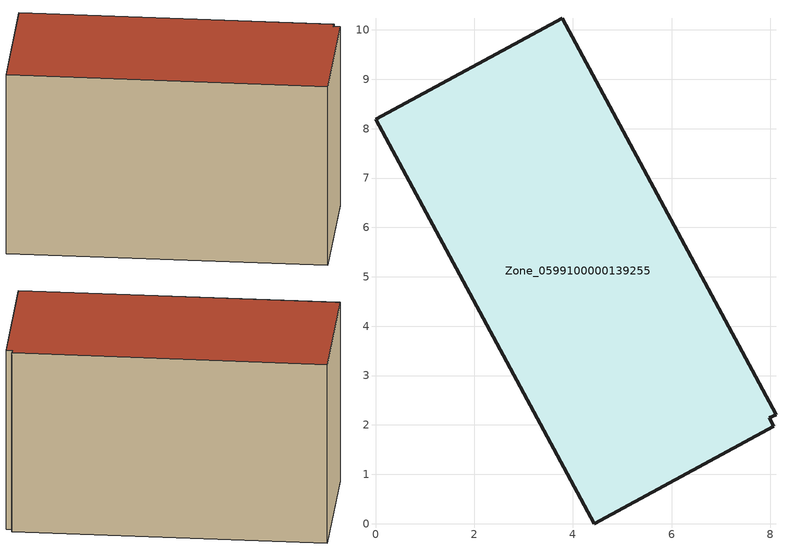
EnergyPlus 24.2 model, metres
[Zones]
Zone_0599100000139255
 floor ground (C_G): 8.11,2.21 7.98,2.14 8.07,1.97 4.43,0 0,8.19 3.78,10.23 z0
 wall outside (C_F): 8.11,2.21 3.78,10.23 0,8.19 4.43,0 8.07,1.97 7.98,2.14 8.11,2.21 z0:5.67
 roof outside (C_R): 7.98,2.14 8.11,2.21 3.78,10.23 0,8.19 4.43,0 8.07,1.97 z5.67
[BUILDING]
Pand.0599100000139255: North Axis=0; Terrain=City; Loads Convergence Tolerance Value=0.04; Temperature Convergence Tolerance Value=0.4; Solar Distribution=FullExterior; Maximum Number of Warmup Days=25; Minimum Number of Warmup Days=1
[Site:Location]
Rotterdam.The.Hague.AP_ZH_NLD Design_Conditions: Latitude=51.96; Longitude=4.45; Time Zone=1; Elevation=-4.5
[SITE:GROUNDTEMPERATURE:BUILDINGSURFACE]
18, 18, 18, 18, 18, 18, 18, 18, 18, 18, 18, 18
[MATERIAL] Thermal Absorptance=0.9; Solar Absorptance=0.7; Visible Absorptance=0.7
Name | Roughness | Thickness | Conductivity | Density | Specific Heat
G.TC.1946-1964 | MediumSmooth | 0.15 | 1 | 540 | 1210
F.TC.1946-1964 | Rough | 0.3 | 0.857143 | 1920 | 840
R.TC.1946-1964 | MediumRough | 0.2 | 0.235294 | 1500 | 1000
[CONSTRUCTION]
C_G: G.TC.1946-1964
C_F: F.TC.1946-1964
C_R: R.TC.1946-1964
[ZONE]
Zone_0599100000139255: Type=1; Multiplier=1; Ceiling Height=Autocalculate; Volume=Autocalculate; Floor Area=autocalculate; Part of Total Floor Area=Yes
[ZONEINFILTRATION:DESIGNFLOWRATE]
Infil_Zone_0599100000139255: Zone or ZoneList or Space or SpaceList=Zone_0599100000139255; Schedule=AlwaysOn; Design Flow Rate Calculation Method=Flow/Area; Flow Rate per Floor Area=0.003; Constant Term Coefficient=1; Temperature Term Coefficient=0; Velocity Term Coefficient=0; Velocity Squared Term Coefficient=0
[HVACTEMPLATE:ZONE:IDEALLOADSAIRSYSTEM]
Zone_0599100000139255: Maximum Heating Supply Air Temperature=50; Minimum Cooling Supply Air Temperature=13; Maximum Heating Supply Air Humidity Ratio=0.0156; Minimum Cooling Supply Air Humidity Ratio=0.0077; Heating Limit=NoLimit; Cooling Limit=NoLimit; Dehumidification Control Type=ConstantSensibleHeatRatio; Cooling Sensible Heat Ratio=0.7; Dehumidification Setpoint=60; Humidification Control Type=None; Humidification Setpoint=30; Outdoor Air Method=None; Outdoor Air Flow Rate per Person=0.00944; Outdoor Air Flow Rate per Zone Floor Area=0; Outdoor Air Flow Rate per Zone=0; Demand Controlled Ventilation Type=None; Outdoor Air Economizer Type=NoEconomizer; Heat Recovery Type=None; Sensible Heat Recovery Effectiveness=0.7; Latent Heat Recovery Effectiveness=0.65
[ZONECONTROL:THERMOSTAT]
ThermostatControl_Zone_0599100000139255: Zone or ZoneList=Zone_0599100000139255; Control Type Schedule=DualSetpointControlType; Control 1=Thermostat_Zone_0599100000139255; Temperature Difference Between Cutout And Setpoint=0
[THERMOSTATSETPOINT:DUALSETPOINT]
Thermostat_Zone_0599100000139255: Heating Setpoint Temperature Schedule=HeatingSetpoint_Zone_0599100000139255; Cooling Setpoint Temperature Schedule=CoolingSetpoint_Zone_0599100000139255
[SCHEDULE:COMPACT]
HeatingSetpoint_Zone_0599100000139255: Through: 12/31, For: AllDays, Until: 24:00, 21
CoolingSetpoint_Zone_0599100000139255: Through: 12/31, For: AllDays, Until: 24:00, 24
DualSetpointControlType: Through: 12/31, For: AllDays, Until: 24:00, 4
AlwaysOn: Through: 12/31, For: AllDays, Until: 24:00, 1
